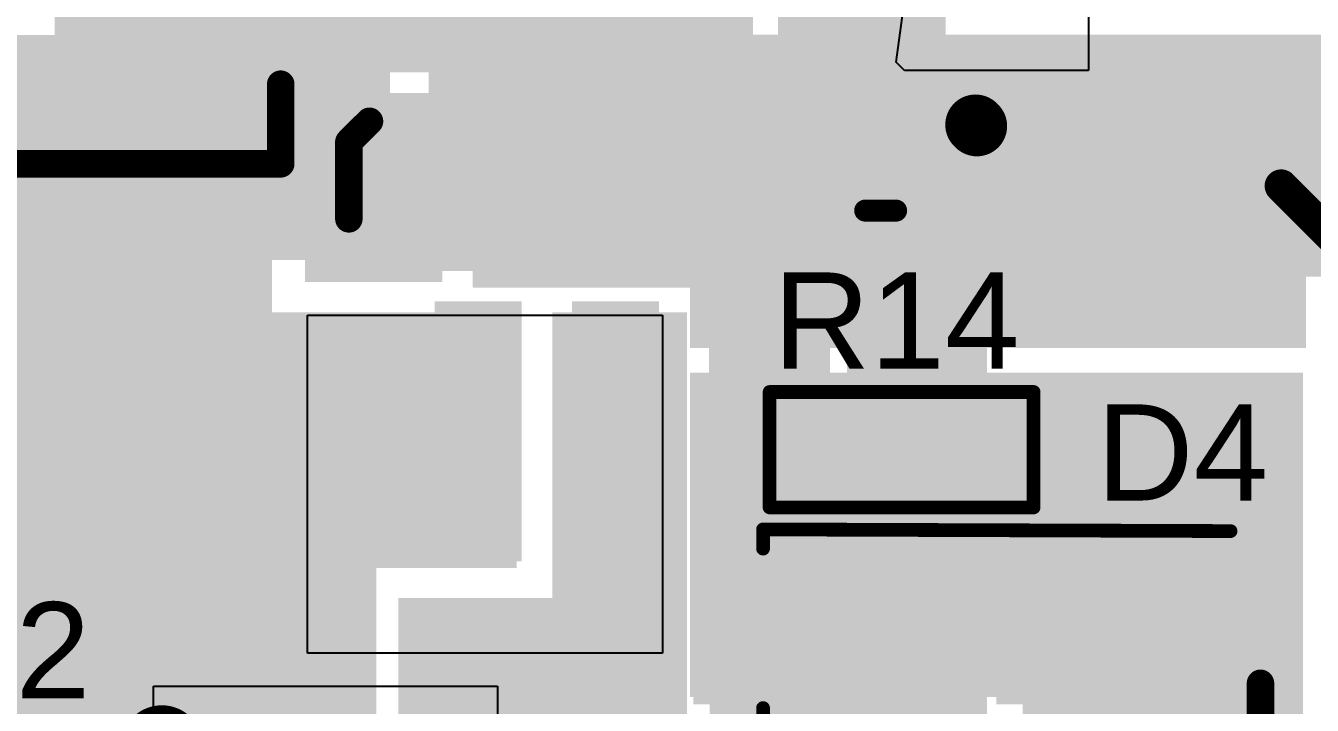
# Model space of a CAD drawing. Header units: millimetres. Extents: x -35.7 to 35.7, y -3.2 to 68.2.
# Drawn here: x 14.82 to 26.7, y 36.04 to 42.32 of the extents above; entities that cross this region are included whole.
import ezdxf

# ---------------------------------------------------------------- set-up
doc = ezdxf.new("R2010")
doc.units = ezdxf.units.MM
for name, color, linetype in [('BottomLayer', 5, 'Continuous'), ('BottomPaste', 16, 'Continuous'), ('BottomSolder', 6, 'Continuous'), ('Mechanical2', 216, 'Continuous'), ('TopLayer', 1, 'Continuous'), ('TopOverlay', 2, 'Continuous'), ('TopPaste', 8, 'Continuous'), ('TopSolder', 216, 'Continuous'), ('ViaHoleLayer', 16, 'Continuous')]:
    doc.layers.add(name, color=color, linetype=linetype)
doc.styles.add('Arial', font='', dxfattribs={"height": 0.2})
doc.styles.get('Arial').set_extended_font_data('Arial')

# ---------------------------------------------------------------- blocks, each defined once
blk = doc.blocks.new('CAP__2917_20')
at = {"layer": 'TopLayer'}
for points in [[(-1.39499975, 1.28499997), (1.39499975, 1.28499997), (1.39499975, -1.28499997), (-1.39499975, -1.28499997)], [(5.04500007, 1.28499997), (7.83499957, 1.28499997), (7.83499957, -1.28499997), (5.04500007, -1.28499997)]]:
    blk.add_hatch(color=1, dxfattribs=at).paths.add_polyline_path(points)
at = {"layer": 'TopPaste'}
for points in [[(-1.39499975, 1.28499997), (1.39499975, 1.28499997), (1.39499975, -1.28499997), (-1.39499975, -1.28499997)], [(5.04500007, 1.28499997), (7.83499957, 1.28499997), (7.83499957, -1.28499997), (5.04500007, -1.28499997)]]:
    blk.add_hatch(color=8, dxfattribs=at).paths.add_polyline_path(points)
at = {"layer": 'TopSolder'}
for points in [[(-1.49659975, 1.38659997), (1.49659975, 1.38659997), (1.49659975, -1.38659997), (-1.49659975, -1.38659997)], [(4.943400069999999, 1.38659997), (7.936599569999999, 1.38659997), (7.936599569999999, -1.38659997), (4.943400069999999, -1.38659997)]]:
    blk.add_hatch(color=216, dxfattribs=at).paths.add_polyline_path(points)
at = {"layer": 'TopOverlay', "const_width": 0.254}
for points in [[(-1.22500136, 1.6002), (-1.22500136, 2.3368)], [(-0.38680136, 2.3114), (7.02999864, 2.3114)], [(-0.38680136, 1.5748), (-0.38680136, 2.3114)], [(7.02999864, 1.5748), (7.02999864, 2.3114)], [(-1.63140136, 1.9558), (-0.79320136, 1.9558)], [(-0.38680136, -2.3114), (-0.38680136, -1.5748)], [(7.02999864, -2.3114), (7.02999864, -1.5748)], [(-0.38680136, -2.3114), (7.02999864, -2.3114)]]:
    blk.add_lwpolyline(points, dxfattribs=at)
at = {"layer": 'TopOverlay', "const_width": 0.127}
for points in [[(-1.28850136, 2.3368, 1), (-1.16150136, 2.3368, 1)], [(-0.4503013599999999, 2.3114, 1), (-0.32330136, 2.3114, 1)], [(-0.4503013599999999, 2.3114, 1), (-0.32330136, 2.3114, 1)], [(6.966498639999999, 2.3114, 1), (7.09349864, 2.3114, 1)], [(6.966498639999999, 2.3114, 1), (7.09349864, 2.3114, 1)], [(-1.69490136, 1.9558, 1), (-1.56790136, 1.9558, 1)], [(-0.85670136, 1.9558, 1), (-0.72970136, 1.9558, 1)], [(-1.28850136, 1.6002, 1), (-1.16150136, 1.6002, 1)], [(-0.4503013599999999, 1.5748, 1), (-0.32330136, 1.5748, 1)], [(6.966498639999999, 1.5748, 1), (7.09349864, 1.5748, 1)], [(-0.4503013599999999, -1.5748, 1), (-0.32330136, -1.5748, 1)], [(6.966498639999999, -1.5748, 1), (7.09349864, -1.5748, 1)], [(-0.4503013599999999, -2.3114, 1), (-0.32330136, -2.3114, 1)], [(-0.4503013599999999, -2.3114, 1), (-0.32330136, -2.3114, 1)], [(6.966498639999999, -2.3114, 1), (7.09349864, -2.3114, 1)], [(6.966498639999999, -2.3114, 1), (7.09349864, -2.3114, 1)]]:
    blk.add_lwpolyline(points, format="xyb", close=True, dxfattribs=at)
blk = doc.blocks.new('CRS01_TE85L_Q_M__B_26')
at = {"layer": 'BottomLayer'}
for points in [[(-1.99999727, 0.6000000699999999), (-0.79999713, 0.6000000699999999), (-0.79999713, -0.6000000699999999), (-1.99999727, -0.6000000699999999)], [(0.8000022099999999, 0.6000000699999999), (2.00000235, 0.6000000699999999), (2.00000235, -0.6000000699999999), (0.8000022099999999, -0.6000000699999999)]]:
    blk.add_hatch(color=5, dxfattribs=at).paths.add_polyline_path(points)
at = {"layer": 'BottomPaste'}
for points in [[(-1.99999727, 0.6000000699999999), (-0.79999713, 0.6000000699999999), (-0.79999713, -0.6000000699999999), (-1.99999727, -0.6000000699999999)], [(0.8000022099999999, 0.6000000699999999), (2.00000235, 0.6000000699999999), (2.00000235, -0.6000000699999999), (0.8000022099999999, -0.6000000699999999)]]:
    blk.add_hatch(color=16, dxfattribs=at).paths.add_polyline_path(points)
at = {"layer": 'BottomSolder'}
for points in [[(-2.10159727, 0.7016000699999999), (-0.69839713, 0.7016000699999999), (-0.69839713, -0.7016000699999999), (-2.10159727, -0.7016000699999999)], [(0.69840221, 0.7016000699999999), (2.10160235, 0.7016000699999999), (2.10160235, -0.7016000699999999), (0.69840221, -0.7016000699999999)]]:
    blk.add_hatch(color=6, dxfattribs=at).paths.add_polyline_path(points)
blk = doc.blocks.new('CRS01_TE85L_Q_M__27')
at = {"layer": 'TopLayer'}
for points in [[(-1.99999727, 0.6000000699999999), (-0.79999713, 0.6000000699999999), (-0.79999713, -0.6000000699999999), (-1.99999727, -0.6000000699999999)], [(0.8000022099999999, 0.6000000699999999), (2.00000235, 0.6000000699999999), (2.00000235, -0.6000000699999999), (0.8000022099999999, -0.6000000699999999)]]:
    blk.add_hatch(color=1, dxfattribs=at).paths.add_polyline_path(points)
at = {"layer": 'TopOverlay'}
for points in [[(-2.93656258, -0.9652), (-2.04756258, -0.9652), (-2.04756258, 0.9652), (-2.93656258, 0.9652)], [(-2.17457782, 0.635), (-1.47318222, 0.635), (-1.47318222, 0.92407232), (-2.17457782, 0.92407232)], [(-2.17457782, -0.92407232), (-1.47318222, -0.92407232), (-1.47318222, -0.635), (-2.17457782, -0.635)]]:
    blk.add_hatch(color=2, dxfattribs=at).paths.add_polyline_path(points)
at = {"layer": 'TopPaste'}
for points in [[(-1.99999727, 0.6000000699999999), (-0.79999713, 0.6000000699999999), (-0.79999713, -0.6000000699999999), (-1.99999727, -0.6000000699999999)], [(0.8000022099999999, 0.6000000699999999), (2.00000235, 0.6000000699999999), (2.00000235, -0.6000000699999999), (0.8000022099999999, -0.6000000699999999)]]:
    blk.add_hatch(color=8, dxfattribs=at).paths.add_polyline_path(points)
at = {"layer": 'TopSolder'}
for points in [[(-2.10159727, 0.7016000699999999), (-0.69839713, 0.7016000699999999), (-0.69839713, -0.7016000699999999), (-2.10159727, -0.7016000699999999)], [(0.69840221, 0.7016000699999999), (2.10160235, 0.7016000699999999), (2.10160235, -0.7016000699999999), (0.69840221, -0.7016000699999999)]]:
    blk.add_hatch(color=216, dxfattribs=at).paths.add_polyline_path(points)
at = {"layer": 'TopOverlay', "const_width": 0.127}
for points in [[(1.45760186, 0.91443556), (-2.86039814, 0.8986723199999999)], [(1.45760186, 0.91443556), (1.45760186, 0.7366)], [(1.45760186, -0.7366), (1.45760186, -0.91443556)], [(1.45760186, -0.91443556), (-2.86039814, -0.8986723199999999)]]:
    blk.add_lwpolyline(points, dxfattribs=at)
at = {"layer": 'TopOverlay', "const_width": 0.0635}
for points in [[(-2.89214814, 0.8986723199999999, 1), (-2.82864814, 0.8986723199999999, 1)], [(1.42585186, 0.91443556, 1), (1.48935186, 0.91443556, 1)], [(1.42585186, 0.91443556, 1), (1.48935186, 0.91443556, 1)], [(1.42585186, 0.7366, 1), (1.48935186, 0.7366, 1)], [(1.42585186, -0.7366, 1), (1.48935186, -0.7366, 1)], [(-2.89214814, -0.8986723199999999, 1), (-2.82864814, -0.8986723199999999, 1)], [(1.42585186, -0.91443556, 1), (1.48935186, -0.91443556, 1)], [(1.42585186, -0.91443556, 1), (1.48935186, -0.91443556, 1)]]:
    blk.add_lwpolyline(points, format="xyb", close=True, dxfattribs=at)
blk = doc.blocks.new('RES0603_B_48')
at = {"layer": 'BottomLayer'}
for points in [[(-1.143, -0.4445), (-1.143, 0.4445), (-0.3810000000000001, 0.4445), (-0.3809999999999999, -0.4445)], [(0.3810000000000001, -0.4445), (0.3809999999999999, 0.4445), (1.143, 0.4445), (1.143, -0.4445)]]:
    blk.add_hatch(color=5, dxfattribs=at).paths.add_polyline_path(points)
at = {"layer": 'BottomPaste'}
for points in [[(-1.143, -0.4445), (-1.143, 0.4445), (-0.3810000000000001, 0.4445), (-0.3809999999999999, -0.4445)], [(0.3810000000000001, -0.4445), (0.3809999999999999, 0.4445), (1.143, 0.4445), (1.143, -0.4445)]]:
    blk.add_hatch(color=16, dxfattribs=at).paths.add_polyline_path(points)
at = {"layer": 'BottomSolder'}
for points in [[(-1.2446, -0.5461), (-1.2446, 0.5460999999999999), (-0.2794, 0.5461), (-0.2793999999999999, -0.5460999999999999)], [(0.2794, -0.5461), (0.2793999999999999, 0.5460999999999999), (1.2446, 0.5461), (1.2446, -0.5460999999999999)]]:
    blk.add_hatch(color=6, dxfattribs=at).paths.add_polyline_path(points)
blk = doc.blocks.new('RES0603_49')
at = {"layer": 'TopLayer'}
for points in [[(-0.3809999999999999, 0.4445), (-0.3810000000000001, -0.4445), (-1.143, -0.4445), (-1.143, 0.4445)], [(1.143, 0.4445), (1.143, -0.4445), (0.3809999999999999, -0.4445), (0.3810000000000001, 0.4445)]]:
    blk.add_hatch(color=1, dxfattribs=at).paths.add_polyline_path(points)
at = {"layer": 'TopPaste'}
for points in [[(-0.3809999999999999, 0.4445), (-0.3810000000000001, -0.4445), (-1.143, -0.4445), (-1.143, 0.4445)], [(1.143, 0.4445), (1.143, -0.4445), (0.3809999999999999, -0.4445), (0.3810000000000001, 0.4445)]]:
    blk.add_hatch(color=8, dxfattribs=at).paths.add_polyline_path(points)
at = {"layer": 'TopSolder'}
for points in [[(-0.2793999999999999, 0.5460999999999999), (-0.2794, -0.5461), (-1.2446, -0.5460999999999999), (-1.2446, 0.5461)], [(1.2446, 0.5460999999999999), (1.2446, -0.5461), (0.2793999999999999, -0.5460999999999999), (0.2794, 0.5461)]]:
    blk.add_hatch(color=216, dxfattribs=at).paths.add_polyline_path(points)
at = {"layer": 'TopOverlay', "const_width": 0.127}
for points in [[(-1.2192, 0.5334), (1.2192, 0.5334)], [(-1.2192, -0.5334), (-1.2192, 0.5334)], [(1.2192, -0.5334), (1.2192, 0.5334)], [(-1.2192, -0.5334), (1.2192, -0.5334)]]:
    blk.add_lwpolyline(points, dxfattribs=at)
at = {"layer": 'TopOverlay', "const_width": 0.0635}
for points in [[(-1.25095, 0.5334, 1), (-1.18745, 0.5334, 1)], [(-1.25095, 0.5334, 1), (-1.18745, 0.5334, 1)], [(1.18745, 0.5334, 1), (1.25095, 0.5334, 1)], [(1.18745, 0.5334, 1), (1.25095, 0.5334, 1)], [(-1.25095, -0.5334, 1), (-1.18745, -0.5334, 1)], [(-1.25095, -0.5334, 1), (-1.18745, -0.5334, 1)], [(1.18745, -0.5334, 1), (1.25095, -0.5334, 1)], [(1.18745, -0.5334, 1), (1.25095, -0.5334, 1)]]:
    blk.add_lwpolyline(points, format="xyb", close=True, dxfattribs=at)
blk = doc.blocks.new('AO4882_MS_B_52')
at = {"layer": 'BottomLayer'}
for points in [[(-3.70000022, 2.2049994), (-1.49999954, 2.2049994), (-1.49999954, 1.6050006), (-3.70000022, 1.6050006)], [(1.49999954, 2.2049994), (3.70000022, 2.2049994), (3.70000022, 1.6050006), (1.49999954, 1.6050006)], [(-3.70000022, 0.9349994), (-1.49999954, 0.9349994), (-1.49999954, 0.3350006), (-3.70000022, 0.3350006)], [(1.49999954, 0.9349994), (3.70000022, 0.9349994), (3.70000022, 0.3350006), (1.49999954, 0.3350006)], [(-3.70000022, -0.3350006), (-1.49999954, -0.3350006), (-1.49999954, -0.9349994), (-3.70000022, -0.9349994)], [(1.49999954, -0.3350006), (3.70000022, -0.3350006), (3.70000022, -0.9349994), (1.49999954, -0.9349994)], [(-3.70000022, -1.6050006), (-1.49999954, -1.6050006), (-1.49999954, -2.2049994), (-3.70000022, -2.2049994)], [(1.49999954, -1.6050006), (3.70000022, -1.6050006), (3.70000022, -2.2049994), (1.49999954, -2.2049994)]]:
    blk.add_hatch(color=5, dxfattribs=at).paths.add_polyline_path(points)
at = {"layer": 'BottomPaste'}
for points in [[(-3.70000022, 2.2049994), (-1.49999954, 2.2049994), (-1.49999954, 1.6050006), (-3.70000022, 1.6050006)], [(1.49999954, 2.2049994), (3.70000022, 2.2049994), (3.70000022, 1.6050006), (1.49999954, 1.6050006)], [(-3.70000022, 0.9349994), (-1.49999954, 0.9349994), (-1.49999954, 0.3350006), (-3.70000022, 0.3350006)], [(1.49999954, 0.9349994), (3.70000022, 0.9349994), (3.70000022, 0.3350006), (1.49999954, 0.3350006)], [(-3.70000022, -0.3350006), (-1.49999954, -0.3350006), (-1.49999954, -0.9349994), (-3.70000022, -0.9349994)], [(1.49999954, -0.3350006), (3.70000022, -0.3350006), (3.70000022, -0.9349994), (1.49999954, -0.9349994)], [(-3.70000022, -1.6050006), (-1.49999954, -1.6050006), (-1.49999954, -2.2049994), (-3.70000022, -2.2049994)], [(1.49999954, -1.6050006), (3.70000022, -1.6050006), (3.70000022, -2.2049994), (1.49999954, -2.2049994)]]:
    blk.add_hatch(color=16, dxfattribs=at).paths.add_polyline_path(points)
at = {"layer": 'BottomSolder'}
for points in [[(-3.80160022, 2.3065994), (-1.39839954, 2.3065994), (-1.39839954, 1.5034006), (-3.80160022, 1.5034006)], [(1.39839954, 2.3065994), (3.80160022, 2.3065994), (3.80160022, 1.5034006), (1.39839954, 1.5034006)], [(-3.80160022, 1.0365994), (-1.39839954, 1.0365994), (-1.39839954, 0.2334006), (-3.80160022, 0.2334006)], [(1.39839954, 1.0365994), (3.80160022, 1.0365994), (3.80160022, 0.2334006), (1.39839954, 0.2334006)], [(-3.80160022, -0.2334006), (-1.39839954, -0.2334006), (-1.39839954, -1.0365994), (-3.80160022, -1.0365994)], [(1.39839954, -0.2334006), (3.80160022, -0.2334006), (3.80160022, -1.0365994), (1.39839954, -1.0365994)], [(-3.80160022, -1.5034006), (-1.39839954, -1.5034006), (-1.39839954, -2.3065994), (-3.80160022, -2.3065994)], [(1.39839954, -1.5034006), (3.80160022, -1.5034006), (3.80160022, -2.3065994), (1.39839954, -2.3065994)]]:
    blk.add_hatch(color=6, dxfattribs=at).paths.add_polyline_path(points)
blk = doc.blocks.new('AO4882_MS_B_53')
at = {"layer": 'BottomLayer'}
for points in [[(-3.70000022, 2.2049994), (-1.49999954, 2.2049994), (-1.49999954, 1.6050006), (-3.70000022, 1.6050006)], [(1.49999954, 2.2049994), (3.70000022, 2.2049994), (3.70000022, 1.6050006), (1.49999954, 1.6050006)], [(-3.70000022, 0.9349994), (-1.49999954, 0.9349994), (-1.49999954, 0.3350006), (-3.70000022, 0.3350006)], [(1.49999954, 0.9349994), (3.70000022, 0.9349994), (3.70000022, 0.3350006), (1.49999954, 0.3350006)], [(-3.70000022, -0.3350006), (-1.49999954, -0.3350006), (-1.49999954, -0.9349994), (-3.70000022, -0.9349994)], [(1.49999954, -0.3350006), (3.70000022, -0.3350006), (3.70000022, -0.9349994), (1.49999954, -0.9349994)], [(-3.70000022, -1.6050006), (-1.49999954, -1.6050006), (-1.49999954, -2.2049994), (-3.70000022, -2.2049994)], [(1.49999954, -1.6050006), (3.70000022, -1.6050006), (3.70000022, -2.2049994), (1.49999954, -2.2049994)]]:
    blk.add_hatch(color=5, dxfattribs=at).paths.add_polyline_path(points)
at = {"layer": 'BottomPaste'}
for points in [[(-3.70000022, 2.2049994), (-1.49999954, 2.2049994), (-1.49999954, 1.6050006), (-3.70000022, 1.6050006)], [(1.49999954, 2.2049994), (3.70000022, 2.2049994), (3.70000022, 1.6050006), (1.49999954, 1.6050006)], [(-3.70000022, 0.9349994), (-1.49999954, 0.9349994), (-1.49999954, 0.3350006), (-3.70000022, 0.3350006)], [(1.49999954, 0.9349994), (3.70000022, 0.9349994), (3.70000022, 0.3350006), (1.49999954, 0.3350006)], [(-3.70000022, -0.3350006), (-1.49999954, -0.3350006), (-1.49999954, -0.9349994), (-3.70000022, -0.9349994)], [(1.49999954, -0.3350006), (3.70000022, -0.3350006), (3.70000022, -0.9349994), (1.49999954, -0.9349994)], [(-3.70000022, -1.6050006), (-1.49999954, -1.6050006), (-1.49999954, -2.2049994), (-3.70000022, -2.2049994)], [(1.49999954, -1.6050006), (3.70000022, -1.6050006), (3.70000022, -2.2049994), (1.49999954, -2.2049994)]]:
    blk.add_hatch(color=16, dxfattribs=at).paths.add_polyline_path(points)
at = {"layer": 'BottomSolder'}
for points in [[(-3.80160022, 2.3065994), (-1.39839954, 2.3065994), (-1.39839954, 1.5034006), (-3.80160022, 1.5034006)], [(1.39839954, 2.3065994), (3.80160022, 2.3065994), (3.80160022, 1.5034006), (1.39839954, 1.5034006)], [(-3.80160022, 1.0365994), (-1.39839954, 1.0365994), (-1.39839954, 0.2334006), (-3.80160022, 0.2334006)], [(1.39839954, 1.0365994), (3.80160022, 1.0365994), (3.80160022, 0.2334006), (1.39839954, 0.2334006)], [(-3.80160022, -0.2334006), (-1.39839954, -0.2334006), (-1.39839954, -1.0365994), (-3.80160022, -1.0365994)], [(1.39839954, -0.2334006), (3.80160022, -0.2334006), (3.80160022, -1.0365994), (1.39839954, -1.0365994)], [(-3.80160022, -1.5034006), (-1.39839954, -1.5034006), (-1.39839954, -2.3065994), (-3.80160022, -2.3065994)], [(1.39839954, -1.5034006), (3.80160022, -1.5034006), (3.80160022, -2.3065994), (1.39839954, -2.3065994)]]:
    blk.add_hatch(color=6, dxfattribs=at).paths.add_polyline_path(points)

msp = doc.modelspace()

# ---------------------------------------------------------------- hatches: boundary and pattern name
at = {"layer": 'BottomLayer'}
for points in [[(14.0462, 40.7151586), (18.0848, 40.7151586), (18.0848, 42.2391586), (14.0462, 42.2391586)], [(15.6464, 40.1574), (18.1864, 40.1574), (18.1864, 42.2391586), (15.6464, 42.2391586)], [(18.542, 40.0557873), (23.6982, 40.0557873), (23.6982, 42.24019746), (18.542, 42.24019746)], [(23.2664, 41.148), (29.6926, 41.148), (29.6926, 42.2402), (23.2664, 42.2402)], [(23.3426, 40.005), (29.6926, 40.005), (29.6926, 41.6052), (23.3426, 41.6052)], [(22.479, 36.0426), (23.6982, 36.0426), (23.6982, 41.3258), (22.479, 41.3258)], [(14.0462, 36.1442), (15.4178, 36.1442), (15.4178, 40.3606), (14.0462, 40.3606)], [(21.1328, 36.44899746), (22.2504, 36.44899746), (22.2504, 39.72559746), (21.1328, 39.72559746)], [(19.3548, 37.3126), (19.3548, 39.6748), (15.2146, 39.6748), (15.2146, 37.3126)], [(19.685, 36.0426), (20.9296, 36.0426), (20.9296, 39.6748), (19.685, 39.6748)], [(14.0462, 35.8648), (18.0594, 35.8648), (18.0594, 39.49699999999999), (14.0462, 39.49699999999999)], [(24.0284, 33.95979999999999), (26.6192, 33.95979999999999), (26.6192, 38.27779999999999), (24.0284, 38.27779999999999)], [(18.2626, 34.0106), (20.9296, 34.0106), (20.9296, 37.03319999999999), (18.2626, 37.03319999999999)], [(21.1836, 34.0106), (23.6982, 34.0106), (23.6982, 36.2204), (21.1836, 36.2204)]]:
    msp.add_hatch(color=5, dxfattribs=at).paths.add_polyline_path(points)
h = msp.add_hatch(color=5, dxfattribs=at)
edge = h.paths.add_edge_path()
edge.add_arc((17.8054, 40.5384), 0.2999994, 0, 360)
h = msp.add_hatch(color=5, dxfattribs=at)
edge = h.paths.add_edge_path()
edge.add_arc((19.3802, 40.4876), 0.2999994, 0, 360)
h = msp.add_hatch(color=5, dxfattribs=at)
edge = h.paths.add_edge_path()
edge.add_arc((20.06237034, 40.4876), 0.2999994, 0, 360)
h = msp.add_hatch(color=5, dxfattribs=at)
edge = h.paths.add_edge_path()
edge.add_arc((20.74454068, 40.4876), 0.2999994, 0, 360)
h = msp.add_hatch(color=5, dxfattribs=at)
edge = h.paths.add_edge_path()
edge.add_arc((21.42671102, 40.4876), 0.2999994, 0, 360)
h = msp.add_hatch(color=5, dxfattribs=at)
edge = h.paths.add_edge_path()
edge.add_arc((22.10888136, 40.4876), 0.2999994, 0, 360)
h = msp.add_hatch(color=5, dxfattribs=at)
edge = h.paths.add_edge_path()
edge.add_arc((22.7910517, 40.4876), 0.2999994, 0, 360)
h = msp.add_hatch(color=5, dxfattribs=at)
edge = h.paths.add_edge_path()
edge.add_arc((23.47322204, 40.4876), 0.2999994, 0, 360)
h = msp.add_hatch(color=5, dxfattribs=at)
edge = h.paths.add_edge_path()
edge.add_arc((24.15539238, 40.4876), 0.2999994, 0, 360)
h = msp.add_hatch(color=5, dxfattribs=at)
edge = h.paths.add_edge_path()
edge.add_arc((24.83756272, 40.4876), 0.2999994, 0, 360)
h = msp.add_hatch(color=5, dxfattribs=at)
edge = h.paths.add_edge_path()
edge.add_arc((25.51973306, 40.4876), 0.2999994, 0, 360)
h = msp.add_hatch(color=5, dxfattribs=at)
edge = h.paths.add_edge_path()
edge.add_arc((26.2019034, 40.4876), 0.2999994, 0, 360)
h = msp.add_hatch(color=5, dxfattribs=at)
edge = h.paths.add_edge_path()
edge.add_arc((20.3454, 39.19219999999999), 0.2999994, 0, 360)
h = msp.add_hatch(color=5, dxfattribs=at)
edge = h.paths.add_edge_path()
edge.add_arc((20.3454, 38.5318), 0.2999994, 0, 360)
h = msp.add_hatch(color=5, dxfattribs=at)
edge = h.paths.add_edge_path()
edge.add_arc((26.2636, 37.6936), 0.2999994, 0, 360)
h = msp.add_hatch(color=5, dxfattribs=at)
edge = h.paths.add_edge_path()
edge.add_arc((26.2636, 37.0586), 0.2999994, 0, 360)
h = msp.add_hatch(color=5, dxfattribs=at)
edge = h.paths.add_edge_path()
edge.add_arc((21.7424, 36.83), 0.2999994, 0, 360)
h = msp.add_hatch(color=5, dxfattribs=at)
edge = h.paths.add_edge_path()
edge.add_arc((26.2636, 36.42359999999999), 0.2999994, 0, 360)
at = {"layer": 'BottomSolder'}
h = msp.add_hatch(color=6, dxfattribs=at)
edge = h.paths.add_edge_path()
edge.add_arc((17.8054, 40.5384), 0.1499997, 0, 360)
h = msp.add_hatch(color=6, dxfattribs=at)
edge = h.paths.add_edge_path()
edge.add_arc((19.3802, 40.4876), 0.1499997, 0, 360)
h = msp.add_hatch(color=6, dxfattribs=at)
edge = h.paths.add_edge_path()
edge.add_arc((20.06237034, 40.4876), 0.1499997, 0, 360)
h = msp.add_hatch(color=6, dxfattribs=at)
edge = h.paths.add_edge_path()
edge.add_arc((20.74454068, 40.4876), 0.1499997, 0, 360)
h = msp.add_hatch(color=6, dxfattribs=at)
edge = h.paths.add_edge_path()
edge.add_arc((21.42671102, 40.4876), 0.1499997, 0, 360)
h = msp.add_hatch(color=6, dxfattribs=at)
edge = h.paths.add_edge_path()
edge.add_arc((22.10888136, 40.4876), 0.1499997, 0, 360)
h = msp.add_hatch(color=6, dxfattribs=at)
edge = h.paths.add_edge_path()
edge.add_arc((22.7910517, 40.4876), 0.1499997, 0, 360)
h = msp.add_hatch(color=6, dxfattribs=at)
edge = h.paths.add_edge_path()
edge.add_arc((23.47322204, 40.4876), 0.1499997, 0, 360)
h = msp.add_hatch(color=6, dxfattribs=at)
edge = h.paths.add_edge_path()
edge.add_arc((24.15539238, 40.4876), 0.1499997, 0, 360)
h = msp.add_hatch(color=6, dxfattribs=at)
edge = h.paths.add_edge_path()
edge.add_arc((24.83756272, 40.4876), 0.1499997, 0, 360)
h = msp.add_hatch(color=6, dxfattribs=at)
edge = h.paths.add_edge_path()
edge.add_arc((25.51973306, 40.4876), 0.1499997, 0, 360)
h = msp.add_hatch(color=6, dxfattribs=at)
edge = h.paths.add_edge_path()
edge.add_arc((26.2019034, 40.4876), 0.1499997, 0, 360)
h = msp.add_hatch(color=6, dxfattribs=at)
edge = h.paths.add_edge_path()
edge.add_arc((20.3454, 39.19219999999999), 0.1499997, 0, 360)
h = msp.add_hatch(color=6, dxfattribs=at)
edge = h.paths.add_edge_path()
edge.add_arc((20.3454, 38.5318), 0.1499997, 0, 360)
h = msp.add_hatch(color=6, dxfattribs=at)
edge = h.paths.add_edge_path()
edge.add_arc((26.2636, 37.6936), 0.1499997, 0, 360)
h = msp.add_hatch(color=6, dxfattribs=at)
edge = h.paths.add_edge_path()
edge.add_arc((26.2636, 37.0586), 0.1499997, 0, 360)
h = msp.add_hatch(color=6, dxfattribs=at)
edge = h.paths.add_edge_path()
edge.add_arc((21.7424, 36.83), 0.1499997, 0, 360)
h = msp.add_hatch(color=6, dxfattribs=at)
edge = h.paths.add_edge_path()
edge.add_arc((26.2636, 36.42359999999999), 0.1499997, 0, 360)
at = {"layer": 'TopLayer'}
for points in [[(15.1892, 41.89403609999999), (21.5392, 41.89403609999999), (21.5392, 46.60899746), (15.1892, 46.60899746)], [(21.7678, 41.91), (23.3172, 41.91), (23.3172, 44.831), (21.7678, 44.831)], [(17.39900254, 41.70045254), (17.39900254, 41.11625254), (29.61640254, 41.11625254), (29.61640254, 41.70045254)], [(17.399, 39.95419999999999), (18.669, 39.95419999999999), (18.669, 41.529), (17.399, 41.529)], [(8.991599999999998, 39.2938), (17.0942, 39.2938), (17.0942, 41.148), (8.991599999999998, 41.148)], [(18.94839746, 40.91940254), (18.94839746, 39.90340253999999), (26.64460254, 39.90340253999999), (26.64460254, 40.91940254)], [(26.6446, 40.25900508), (20.955, 40.25900508), (20.955, 39.34460508), (26.6446, 39.34460508)], [(8.991599999999998, 36.5506), (17.0942, 36.5506), (17.0942, 39.9288), (8.991599999999998, 39.9288)], [(20.955, 36.11879999999999), (22.8092, 36.11879999999999), (22.8092, 39.116), (20.955, 39.116)], [(26.6192, 39.11600507999999), (23.1902, 39.11600507999999), (23.1902, 36.11880508), (26.6192, 36.11880508)], [(23.2664, 36.1442), (26.6192, 36.1442), (26.6192, 37.592), (23.2664, 37.592)], [(5.1562, 34.6964), (17.4752, 34.6964), (17.4752, 36.2204), (5.1562, 36.2204)]]:
    msp.add_hatch(color=1, dxfattribs=at).paths.add_polyline_path(points)
h = msp.add_hatch(color=1, dxfattribs=at)
edge = h.paths.add_edge_path()
edge.add_arc((17.8054, 40.5384), 0.2999994, 0, 360)
h = msp.add_hatch(color=1, dxfattribs=at)
edge = h.paths.add_edge_path()
edge.add_arc((19.3802, 40.4876), 0.2999994, 0, 360)
h = msp.add_hatch(color=1, dxfattribs=at)
edge = h.paths.add_edge_path()
edge.add_arc((20.06237034, 40.4876), 0.2999994, 0, 360)
h = msp.add_hatch(color=1, dxfattribs=at)
edge = h.paths.add_edge_path()
edge.add_arc((20.74454068, 40.4876), 0.2999994, 0, 360)
h = msp.add_hatch(color=1, dxfattribs=at)
edge = h.paths.add_edge_path()
edge.add_arc((21.42671102, 40.4876), 0.2999994, 0, 360)
h = msp.add_hatch(color=1, dxfattribs=at)
edge = h.paths.add_edge_path()
edge.add_arc((22.10888136, 40.4876), 0.2999994, 0, 360)
h = msp.add_hatch(color=1, dxfattribs=at)
edge = h.paths.add_edge_path()
edge.add_arc((22.7910517, 40.4876), 0.2999994, 0, 360)
h = msp.add_hatch(color=1, dxfattribs=at)
edge = h.paths.add_edge_path()
edge.add_arc((23.47322204, 40.4876), 0.2999994, 0, 360)
h = msp.add_hatch(color=1, dxfattribs=at)
edge = h.paths.add_edge_path()
edge.add_arc((24.15539238, 40.4876), 0.2999994, 0, 360)
h = msp.add_hatch(color=1, dxfattribs=at)
edge = h.paths.add_edge_path()
edge.add_arc((24.83756272, 40.4876), 0.2999994, 0, 360)
h = msp.add_hatch(color=1, dxfattribs=at)
edge = h.paths.add_edge_path()
edge.add_arc((25.51973306, 40.4876), 0.2999994, 0, 360)
h = msp.add_hatch(color=1, dxfattribs=at)
edge = h.paths.add_edge_path()
edge.add_arc((26.2019034, 40.4876), 0.2999994, 0, 360)
h = msp.add_hatch(color=1, dxfattribs=at)
edge = h.paths.add_edge_path()
edge.add_arc((20.3454, 39.19219999999999), 0.2999994, 0, 360)
h = msp.add_hatch(color=1, dxfattribs=at)
edge = h.paths.add_edge_path()
edge.add_arc((20.3454, 38.5318), 0.2999994, 0, 360)
h = msp.add_hatch(color=1, dxfattribs=at)
edge = h.paths.add_edge_path()
edge.add_arc((26.2636, 37.6936), 0.2999994, 0, 360)
h = msp.add_hatch(color=1, dxfattribs=at)
edge = h.paths.add_edge_path()
edge.add_arc((26.2636, 37.0586), 0.2999994, 0, 360)
h = msp.add_hatch(color=1, dxfattribs=at)
edge = h.paths.add_edge_path()
edge.add_arc((21.7424, 36.83), 0.2999994, 0, 360)
h = msp.add_hatch(color=1, dxfattribs=at)
edge = h.paths.add_edge_path()
edge.add_arc((26.2636, 36.42359999999999), 0.2999994, 0, 360)
at = {"layer": 'TopSolder'}
h = msp.add_hatch(color=216, dxfattribs=at)
edge = h.paths.add_edge_path()
edge.add_arc((17.8054, 40.5384), 0.1499997, 0, 360)
h = msp.add_hatch(color=216, dxfattribs=at)
edge = h.paths.add_edge_path()
edge.add_arc((19.3802, 40.4876), 0.1499997, 0, 360)
h = msp.add_hatch(color=216, dxfattribs=at)
edge = h.paths.add_edge_path()
edge.add_arc((20.06237034, 40.4876), 0.1499997, 0, 360)
h = msp.add_hatch(color=216, dxfattribs=at)
edge = h.paths.add_edge_path()
edge.add_arc((20.74454068, 40.4876), 0.1499997, 0, 360)
h = msp.add_hatch(color=216, dxfattribs=at)
edge = h.paths.add_edge_path()
edge.add_arc((21.42671102, 40.4876), 0.1499997, 0, 360)
h = msp.add_hatch(color=216, dxfattribs=at)
edge = h.paths.add_edge_path()
edge.add_arc((22.10888136, 40.4876), 0.1499997, 0, 360)
h = msp.add_hatch(color=216, dxfattribs=at)
edge = h.paths.add_edge_path()
edge.add_arc((22.7910517, 40.4876), 0.1499997, 0, 360)
h = msp.add_hatch(color=216, dxfattribs=at)
edge = h.paths.add_edge_path()
edge.add_arc((23.47322204, 40.4876), 0.1499997, 0, 360)
h = msp.add_hatch(color=216, dxfattribs=at)
edge = h.paths.add_edge_path()
edge.add_arc((24.15539238, 40.4876), 0.1499997, 0, 360)
h = msp.add_hatch(color=216, dxfattribs=at)
edge = h.paths.add_edge_path()
edge.add_arc((24.83756272, 40.4876), 0.1499997, 0, 360)
h = msp.add_hatch(color=216, dxfattribs=at)
edge = h.paths.add_edge_path()
edge.add_arc((25.51973306, 40.4876), 0.1499997, 0, 360)
h = msp.add_hatch(color=216, dxfattribs=at)
edge = h.paths.add_edge_path()
edge.add_arc((26.2019034, 40.4876), 0.1499997, 0, 360)
h = msp.add_hatch(color=216, dxfattribs=at)
edge = h.paths.add_edge_path()
edge.add_arc((20.3454, 39.19219999999999), 0.1499997, 0, 360)
h = msp.add_hatch(color=216, dxfattribs=at)
edge = h.paths.add_edge_path()
edge.add_arc((20.3454, 38.5318), 0.1499997, 0, 360)
h = msp.add_hatch(color=216, dxfattribs=at)
edge = h.paths.add_edge_path()
edge.add_arc((26.2636, 37.6936), 0.1499997, 0, 360)
h = msp.add_hatch(color=216, dxfattribs=at)
edge = h.paths.add_edge_path()
edge.add_arc((26.2636, 37.0586), 0.1499997, 0, 360)
h = msp.add_hatch(color=216, dxfattribs=at)
edge = h.paths.add_edge_path()
edge.add_arc((21.7424, 36.83), 0.1499997, 0, 360)
h = msp.add_hatch(color=216, dxfattribs=at)
edge = h.paths.add_edge_path()
edge.add_arc((26.2636, 36.42359999999999), 0.1499997, 0, 360)
at = {"layer": 'ViaHoleLayer'}
h = msp.add_hatch(color=16, dxfattribs=at)
edge = h.paths.add_edge_path()
edge.add_arc((17.8054, 40.5384), 0.1499997, 0, 360)
h = msp.add_hatch(color=16, dxfattribs=at)
edge = h.paths.add_edge_path()
edge.add_arc((19.3802, 40.4876), 0.1499997, 0, 360)
h = msp.add_hatch(color=16, dxfattribs=at)
edge = h.paths.add_edge_path()
edge.add_arc((20.06237034, 40.4876), 0.1499997, 0, 360)
h = msp.add_hatch(color=16, dxfattribs=at)
edge = h.paths.add_edge_path()
edge.add_arc((20.74454068, 40.4876), 0.1499997, 0, 360)
h = msp.add_hatch(color=16, dxfattribs=at)
edge = h.paths.add_edge_path()
edge.add_arc((21.42671102, 40.4876), 0.1499997, 0, 360)
h = msp.add_hatch(color=16, dxfattribs=at)
edge = h.paths.add_edge_path()
edge.add_arc((22.10888136, 40.4876), 0.1499997, 0, 360)
h = msp.add_hatch(color=16, dxfattribs=at)
edge = h.paths.add_edge_path()
edge.add_arc((22.7910517, 40.4876), 0.1499997, 0, 360)
h = msp.add_hatch(color=16, dxfattribs=at)
edge = h.paths.add_edge_path()
edge.add_arc((23.47322204, 40.4876), 0.1499997, 0, 360)
h = msp.add_hatch(color=16, dxfattribs=at)
edge = h.paths.add_edge_path()
edge.add_arc((24.15539238, 40.4876), 0.1499997, 0, 360)
h = msp.add_hatch(color=16, dxfattribs=at)
edge = h.paths.add_edge_path()
edge.add_arc((24.83756272, 40.4876), 0.1499997, 0, 360)
h = msp.add_hatch(color=16, dxfattribs=at)
edge = h.paths.add_edge_path()
edge.add_arc((25.51973306, 40.4876), 0.1499997, 0, 360)
h = msp.add_hatch(color=16, dxfattribs=at)
edge = h.paths.add_edge_path()
edge.add_arc((26.2019034, 40.4876), 0.1499997, 0, 360)
h = msp.add_hatch(color=16, dxfattribs=at)
edge = h.paths.add_edge_path()
edge.add_arc((20.3454, 39.19219999999999), 0.1499997, 0, 360)
h = msp.add_hatch(color=16, dxfattribs=at)
edge = h.paths.add_edge_path()
edge.add_arc((20.3454, 38.5318), 0.1499997, 0, 360)
h = msp.add_hatch(color=16, dxfattribs=at)
edge = h.paths.add_edge_path()
edge.add_arc((26.2636, 37.6936), 0.1499997, 0, 360)
h = msp.add_hatch(color=16, dxfattribs=at)
edge = h.paths.add_edge_path()
edge.add_arc((26.2636, 37.0586), 0.1499997, 0, 360)
h = msp.add_hatch(color=16, dxfattribs=at)
edge = h.paths.add_edge_path()
edge.add_arc((21.7424, 36.83), 0.1499997, 0, 360)
h = msp.add_hatch(color=16, dxfattribs=at)
edge = h.paths.add_edge_path()
edge.add_arc((26.2636, 36.42359999999999), 0.1499997, 0, 360)

# ---------------------------------------------------------------- linework, layer by layer
at = {"layer": 'BottomLayer'}
for points, const_width in [([(26.416, 40.8432), (26.9494, 40.3098)], 0.3048), ([(26.2255, 35.4711), (26.2255, 36.2458)], 0.254)]:
    msp.add_lwpolyline(points, dxfattribs=dict(at, const_width=const_width))
for points, const_width in [([(26.3398, 40.8432, 1), (26.4922, 40.8432, 1)], 0.1524), ([(26.162, 36.2458, 1), (26.289, 36.2458, 1)], 0.127)]:
    msp.add_lwpolyline(points, format="xyb", close=True, dxfattribs=dict(at, const_width=const_width))
at = {"layer": 'Mechanical2', "const_width": 0.3809999999999999}
msp.add_lwpolyline([(35.50000012, 32.5000112, 1), (-35.50000012, 32.5000112, 1)], format="xyb", close=True, dxfattribs=at)
at = {"layer": 'TopLayer'}
for p, q in [((22.86, 41.9862), (23.2156, 44.5516)), ((24.638, 43.4848), (24.638, 41.91)), ((22.9362, 41.91), (22.86, 41.9862)), ((24.638, 41.91), (22.9362, 41.91)), ((17.4244, 39.64939999999999), (20.701, 39.64939999999999)), ((17.4244, 36.5252), (17.4244, 39.64939999999999)), ((20.701, 39.64939999999999), (20.701, 36.5252)), ((20.701, 36.5252), (17.4244, 36.5252)), ((16.002, 36.2204), (19.177, 36.2204)), ((16.002, 33.0962), (16.002, 36.2204)), ((19.177, 36.2204), (19.177, 34.5186))]:
    msp.add_line(p, q, dxfattribs=at)
for points, const_width in [([(23.59342754, 41.40835254), (23.60612754, 41.39565254)], 0.5588), ([(17.8054, 41.2496), (17.99590254, 41.44010254)], 0.254), ([(17.8054, 40.5384), (17.8054, 41.2496)], 0.254), ([(22.57460052, 40.6146), (22.86, 40.6146)], 0.2032), ([(16.0782, 35.66159999999999), (16.4592, 35.2806)], 0.7619999999999999)]:
    msp.add_lwpolyline(points, dxfattribs=dict(at, const_width=const_width))
for points, const_width in [([(23.45372754, 41.40835254, 1), (23.73312754, 41.40835254, 1)], 0.2794), ([(23.46642754, 41.39565254, 1), (23.74582754, 41.39565254, 1)], 0.2794), ([(17.93240254, 41.44010254, 1), (18.05940254, 41.44010254, 1)], 0.127), ([(17.7419, 41.2496, 1), (17.8689, 41.2496, 1)], 0.127), ([(17.7419, 41.2496, 1), (17.8689, 41.2496, 1)], 0.127), ([(17.7419, 40.5384, 1), (17.8689, 40.5384, 1)], 0.127), ([(22.52380052, 40.6146, 1), (22.62540052, 40.6146, 1)], 0.1016), ([(22.8092, 40.6146, 1), (22.9108, 40.6146, 1)], 0.1016), ([(15.8877, 35.66159999999999, 1), (16.2687, 35.66159999999999, 1)], 0.3809999999999999)]:
    msp.add_lwpolyline(points, format="xyb", close=True, dxfattribs=dict(at, const_width=const_width))

# ---------------------------------------------------------------- block references
for name, p in [('CAP__2917_20', (10.14599952, 43.35800065999999)), ('RES0603_49', (22.9108, 38.4048))]:
    msp.add_blockref(name, p)
for name, p, rotation in [('AO4882_MS_B_53', (20.9042, 41.1734), 90), ('CRS01_TE85L_Q_M__B_26', (16.6116, 40.1568031), 270), ('RES0603_B_48', (14.859, 40.4114), 270), ('CRS01_TE85L_Q_M__27', (23.0886, 36.7538), 180), ('AO4882_MS_B_52', (20.9042, 32.52119988), 90)]:
    msp.add_blockref(name, p, dxfattribs=dict(rotation=rotation))

# ---------------------------------------------------------------- texts
at = {"layer": 'TopOverlay', "style": 'Arial'}
for s, p in [('R14', (21.72371068, 39.15424478)), ('D4', (24.71020712, 37.93504478)), ('C22', (13.14064936, 36.10624478))]:
    msp.add_text(s, height=0.889, dxfattribs=at).set_placement(p)

doc.saveas('drawing.dxf')
